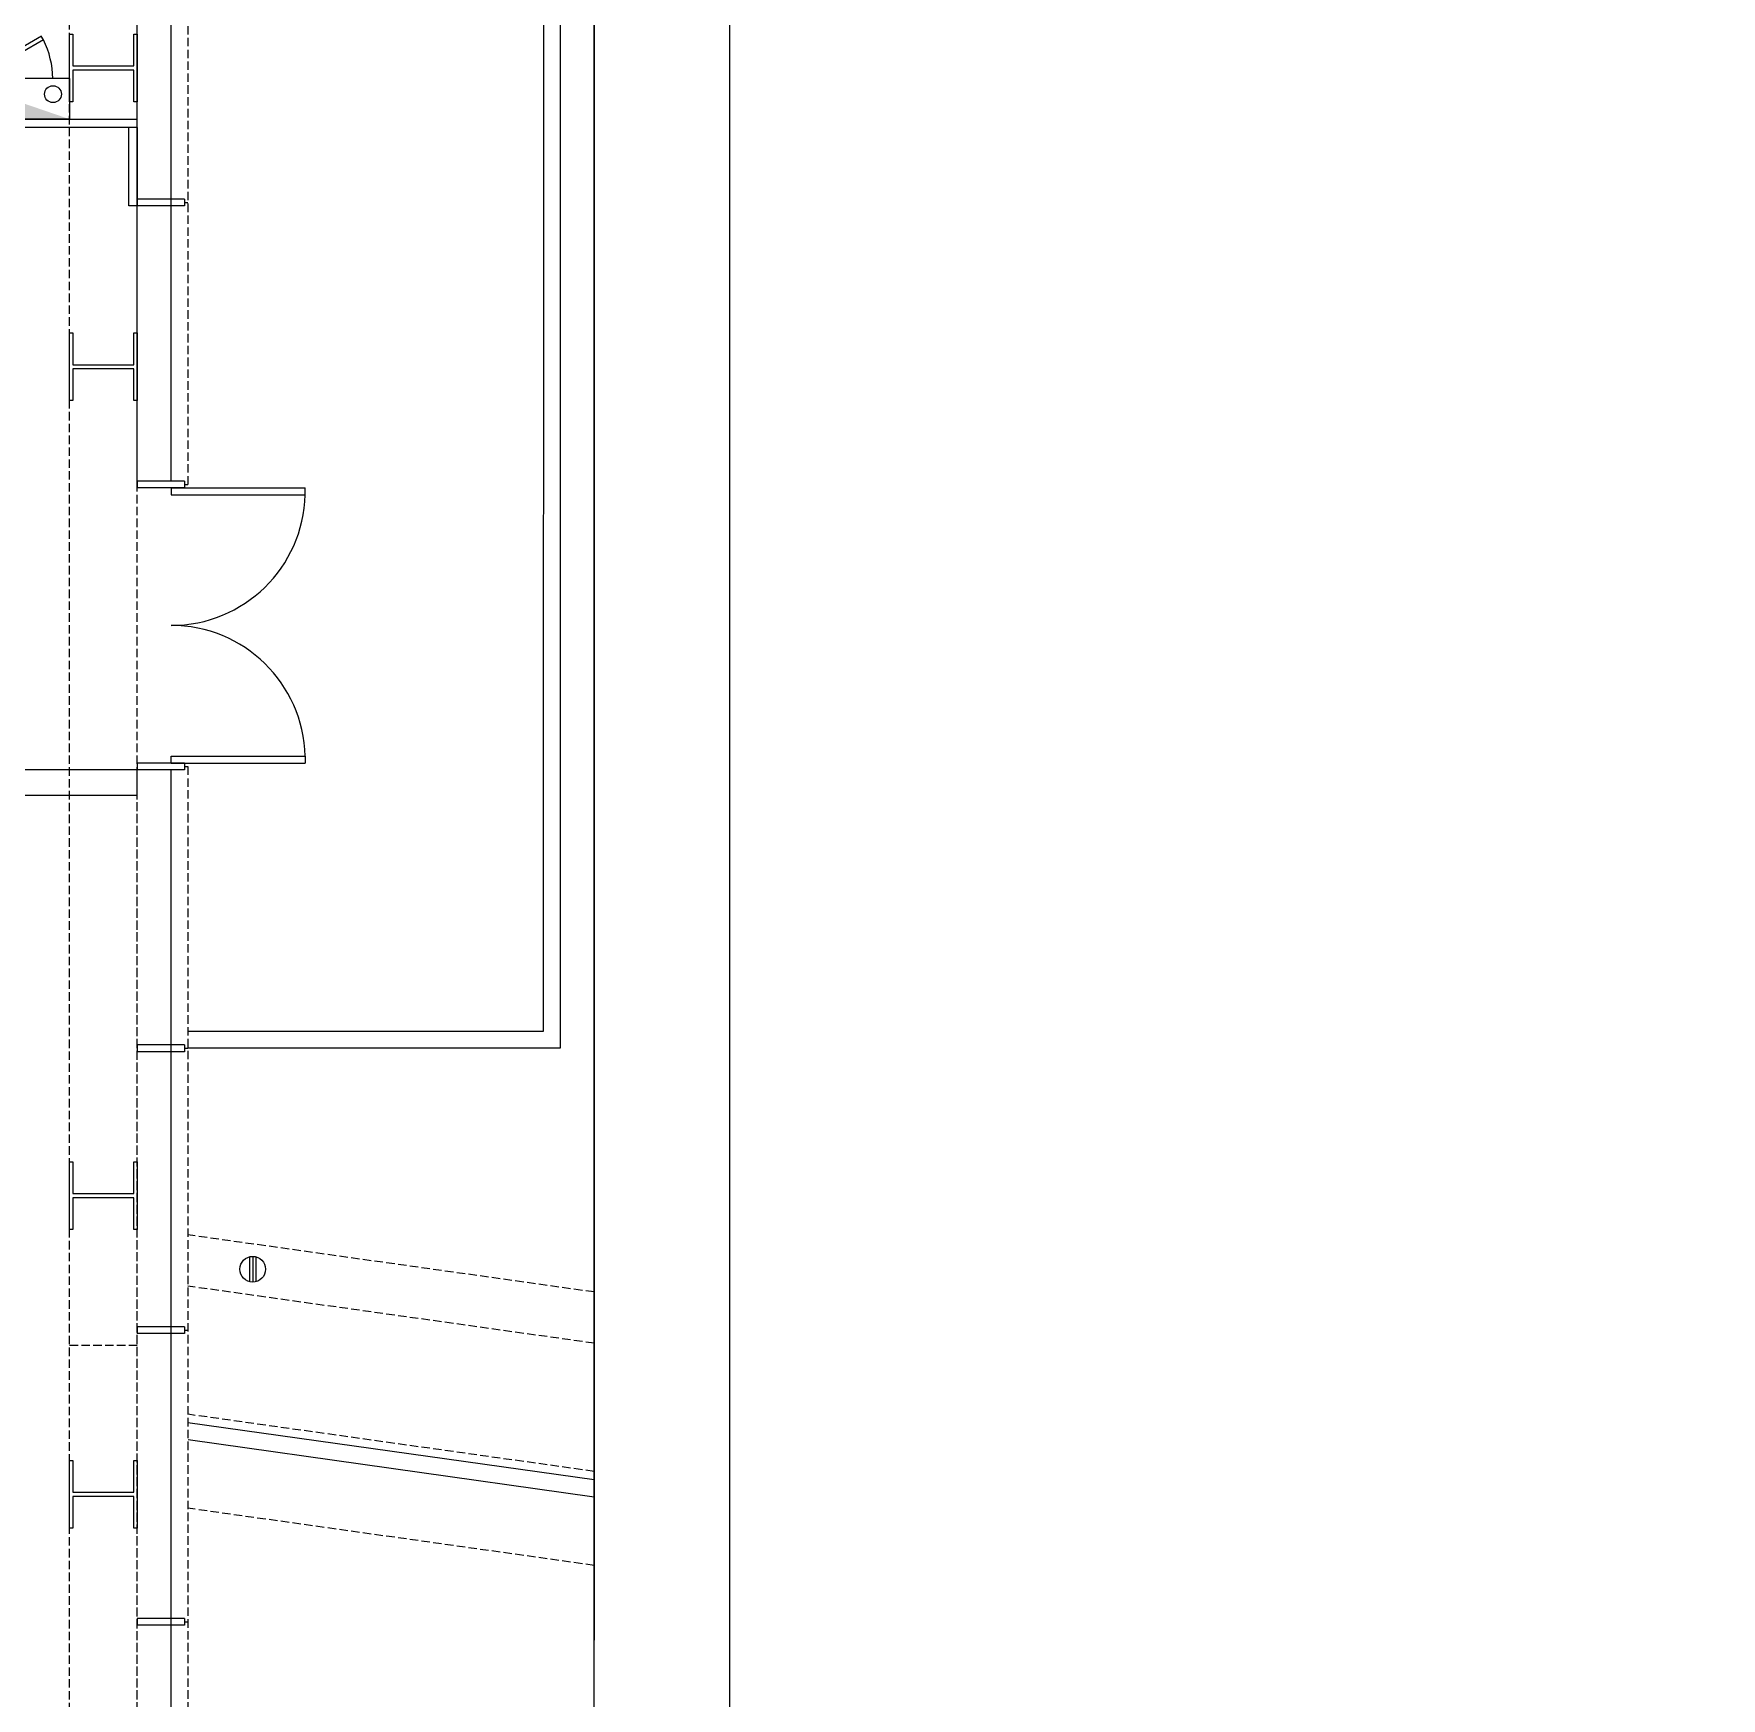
# Model space of a CAD drawing. Header units: millimetres. Extents: x 285006 to 3037698, y -2820855 to 192241.
# Drawn here: x 861394 to 871368, y -487044 to -477206 of the extents above; entities that cross this region are included whole.
import ezdxf
from ezdxf.xclip import XClip

# ---------------------------------------------------------------- set-up
doc = ezdxf.new("R2010")
doc.units = ezdxf.units.MM
doc.header["$XCLIPFRAME"] = 2
for name, pattern in [('1#C-6F$0$CONTINOUS', [0]), ('1#C-6F$0$DASHED2', [0.375, 0.25, -0.125]), ('DASH', [0.35, 0.25, -0.1])]:
    doc.linetypes.add(name, pattern=pattern)
for name, color, linetype in [('1#C-6F$0$0-XREF', 7, 'Continuous'), ('1#C-6F$0$S-W-BEAMLINE', 4, '1#C-6F$0$DASHED2'), ('4玻璃幕墙', 1, 'Continuous'), ('6铝型材', 8, 'Continuous'), ('__附着_A10-J_KJ_2_B_28F_SEN22M3I_设计区$0$A_WALL_BRIK(砌块墙)', 190, 'Continuous'), ('BS-STAIR', 30, 'Continuous'), ('DOOR', 60, 'Continuous'), ('WALL', 255, 'Continuous'), ('WALL-地台', 8, 'Continuous')]:
    doc.layers.add(name, color=color, linetype=linetype)
for name, color, linetype, lineweight in [('1#C-6F$0$0XG-X', 1, 'Continuous', 18), ('1#C-6F$0$P-DRAI-FLDR', 1, 'Continuous', 20), ('WALL-1C-6F-1$0$A-WALL-GLAZ', 142, 'Continuous', 18)]:
    doc.layers.add(name, color=color, linetype=linetype, lineweight=lineweight)

# ---------------------------------------------------------------- blocks, each defined once
blk = doc.blocks.new('WALL-1C-6F-1$0$mullion_____')
at = {"layer": '6铝型材'}
for p, q in [((-36798.2, -1713.1), (-36798.2, -1433.1)), ((-36798.2, -1433.1), (-36758.2, -1433.1)), ((-36758.2, -1713.1), (-36758.2, -1433.1)), ((-36798.2, -1713.1), (-36758.2, -1713.1)), ((-36778.2, -1713.1), (-36778.2, -1733.1))]:
    blk.add_line(p, q, dxfattribs=at)
blk = doc.blocks.new('WALL-1C-6F-1')
at = {"layer": '4玻璃幕墙'}
for points in [[(98388635.2, 18795019.5), (98388635.2, 18810242.2)], [(98388635.2, 18768922.6), (98388635.2, 18793313.3)], [(98397644.1, 18788201.2), (98388735, 18789453.3)], [(98397630.2, 18788102.2), (98388735.2, 18789352.3)]]:
    blk.add_lwpolyline(points, dxfattribs=at)
at = {"layer": 'WALL-地台', "linetype": 'DASH', "ltscale": 200}
for points in [[(98388435.2, 18794979.5), (98388435.2, 18810270.3)], [(98388735.2, 18794999.5), (98388735.2, 18810228.1)], [(98388735.2, 18768922.6), (98388735.2, 18793333.3)], [(98388435.2, 18768922.6), (98388435.2, 18793313.3)], [(98397797.2, 18789290.5), (98388735, 18790564.1)], [(98397755.4, 18788993.4), (98388735, 18790261.1)], [(98397651, 18788250.7), (98388735.2, 18789503.7)], [(98397574.5, 18787706), (98388735, 18788948.4)]]:
    blk.add_lwpolyline(points, dxfattribs=at)
at = {"layer": 'WALL-1C-6F-1$0$A-WALL-GLAZ', "lineweight": -3, "xscale": -1, "rotation": 89.99999957281068}
for p in [(98387001.7, 18759887.5), (98387001.7, 18758221.3), (98387001.7, 18756555.1), (98387001.8, 18754888.9), (98387002, 18753222.7), (98387002.1, 18751499.5)]:
    blk.add_blockref('WALL-1C-6F-1$0$mullion_____', p, dxfattribs=at)
blk = doc.blocks.new('1#C-6F$0$A$C07A93526')
at = {"layer": '1#C-6F$0$P-DRAI-FLDR', "lineweight": -3}
for p, q in [((-29, 70.1), (-8.6, -75.4)), ((-10.6, 75.2), (10.6, -75.2)), ((8.6, 75.4), (29, -70.1))]:
    blk.add_line(p, q, dxfattribs=at)
blk.add_circle((0, 0), 75.9, dxfattribs=at)
blk = doc.blocks.new('1#C-6F$0$A$C13D20D7F')
at = {"layer": '1#C-6F$0$S-W-BEAMLINE', "color": 6, "linetype": '1#C-6F$0$CONTINOUS'}
blk.add_lwpolyline([(380, 200), (20, 200), (20, 12.5), (0, 12.5), (0, 412.5), (20, 412.5), (20, 225), (380, 225), (380, 412.5), (400, 412.5), (400, 12.5), (380, 12.5)], close=True, dxfattribs=at)
blk = doc.blocks.new('dfgdergherhre')
at = {"layer": 'WALL-地台', "linetype": 'DASH', "ltscale": 200}
for p, q in [((3281178.8, 4575341.4, 0), (3281179.4, 4627345.9, 0)), ((3281578.8, 4575341.4, 0), (3281579.4, 4627345.9, 0)), ((3281179, 4594936.6, 0), (3281579, 4594936.6, 0))]:
    blk.add_line(p, q, dxfattribs=at)
at = {"layer": '1#C-6F$0$0-XREF', "ltscale": 1.5, "rotation": 359.999308722076}
for p in [(3281179.1, 4602272, 0), (3281179.1, 4600506, 0), (3281179, 4595607.2, 0), (3281179, 4593841.1, 0)]:
    blk.add_blockref('1#C-6F$0$A$C13D20D7F', p, dxfattribs=at)
blk = doc.blocks.new('1#C-6F$0$单出口带卷盘消火栓')
at = {"layer": '1#C-6F$0$0XG-X'}
for p, q in [((368866.2, -61966.5), (368866.2, -61726.5)), ((368866.2, -61726.5), (369566.2, -61726.5)), ((369566.2, -61966.5), (369566.2, -61726.5)), ((368866.2, -61966.5), (368966.2, -61966.5)), ((368966.2, -61966.5), (369466.2, -61966.5)), ((369021.3, -62194.5), (369453.7, -61944.8)), ((369033.2, -62216.5), (369466.2, -61966.5)), ((369466.2, -61966.5), (369453.7, -61944.8)), ((369466.2, -61966.5), (369566.2, -61966.5)), ((369021.3, -62194.5), (369033.8, -62216.2))]:
    blk.add_line(p, q, dxfattribs=at)
blk.add_circle((368964.5, -61874.2), 50, dxfattribs=at)
blk.add_arc((369466.2, -61966.5), 500, 180, 207.13402, dxfattribs=at)
blk.add_solid([(368866.2, -61726.5), (369566.2, -61966.5), (369566.2, -61726.5)], dxfattribs=at)
blk = doc.blocks.new('WALL-1C-6F-1$0$WALL-1C-6F-1$0$$DorLib2D$00000002')
for p, q in [((-0.5, 0), (-0.5, 0.4875)), ((-0.475, 0.4875), (-0.5, 0.4875)), ((-0.475, 0), (-0.475, 0.4875)), ((0.475, 0), (0.475, 0.4875)), ((0.475, 0.4875), (0.5, 0.4875)), ((0.5, 0), (0.5, 0.4875)), ((-0.5, 0), (-0.475, 0)), ((0.5, 0), (0.475, 0))]:
    blk.add_line(p, q)
at = {"lineweight": 13}
for centre, start, end in [((-0.4875, 0), 0, 88.53072), ((0.4875, 0), 91.46928, 180)]:
    blk.add_arc(centre, 0.4875, start, end, dxfattribs=at)

msp = doc.modelspace()

# ---------------------------------------------------------------- linework, layer by layer
at = {"elevation": 0}
msp.add_lwpolyline([(864705.7, -463780.7), (864705.7, -474883.5), (865137.6, -475011.1), (864316.4, -475086), (864705.7, -475198.4), (864705.7, -486700.9)], dxfattribs=at)
at = {"layer": 'BS-STAIR'}
for p, q in [((864406.1, -472470.9, 0), (864405.6, -483102.2, 0)), ((864506.1, -472470.9, 0), (864505.6, -483202.2, 0)), ((864405.6, -483102.2, 0), (862305.4, -483102.2, 0)), ((864505.6, -483202.2, 0), (862305.4, -483202.2, 0))]:
    msp.add_line(p, q, dxfattribs=at)
at = {"layer": 'Defpoints', "elevation": 0}
msp.add_lwpolyline([(845156.1, -450522.9), (865505.7, -450522.9), (865505.7, -508202), (845156.1, -508202)], close=True, dxfattribs=at)
at = {"layer": 'WALL'}
msp.add_lwpolyline([(862005.8, -477760.6), (860855.7, -477760.6), (860855.7, -477620.6), (860905.7, -477620.6), (860905.7, -477710.6), (862005.7, -477710.6)], dxfattribs=at)
at = {"layer": 'WALL', "elevation": 0}
msp.add_lwpolyline([(862005.7, -477760.6), (862005.8, -478223.5), (861955.8, -478223.5), (861955.8, -477760.6)], dxfattribs=at)
msp.add_lwpolyline([(851105.6, -481706), (862005.7, -481706), (862005.7, -481556), (851105.6, -481556)], close=True, dxfattribs=at)

# ---------------------------------------------------------------- block references
at = {"layer": '1#C-6F$0$0-XREF', "ltscale": 1.5}
ref = msp.add_blockref('WALL-1C-6F-1', (-97526656.2, -19273682.2, 0), dxfattribs=dict(at, rotation=359.999308722076))
XClip(ref).set_block_clipping_path([(98372385.8231538981, 18767467.007476639), (98391135.4026873261, 18767467.2336917371), (98391134.7242774069, 18823696.4636914618), (98372385.144743979, 18823696.2374763638)])
at = {"layer": '1#C-6F$0$P-DRAI-FLDR', "lineweight": -3, "rotation": 351.9993082701488}
msp.add_blockref('1#C-6F$0$A$C07A93526', (862688.1, -484507.9, 0), dxfattribs=at)
at = {"layer": '__附着_A10-J_KJ_2_B_28F_SEN22M3I_设计区$0$A_WALL_BRIK(砌块墙)'}
msp.add_blockref('dfgdergherhre', (-2419573.4, -5079892.5), dxfattribs=at)
at = {"layer": 'DOOR', "xscale": 1626.216511984318, "yscale": 1626.216511984318, "zscale": 542.0721706614388, "rotation": 269.9965892907508}
msp.add_blockref('WALL-1C-6F-1$0$WALL-1C-6F-1$0$$DorLib2D$00000002', (862205.8, -480702.8, 0), dxfattribs=at)
at = {"layer": 'WALL', "rotation": 179.999308721688}
msp.add_blockref('1#C-6F$0$单出口带卷盘消火栓', (1230471.2, -539441.4, 0), dxfattribs=at)

doc.saveas('drawing.dxf')
